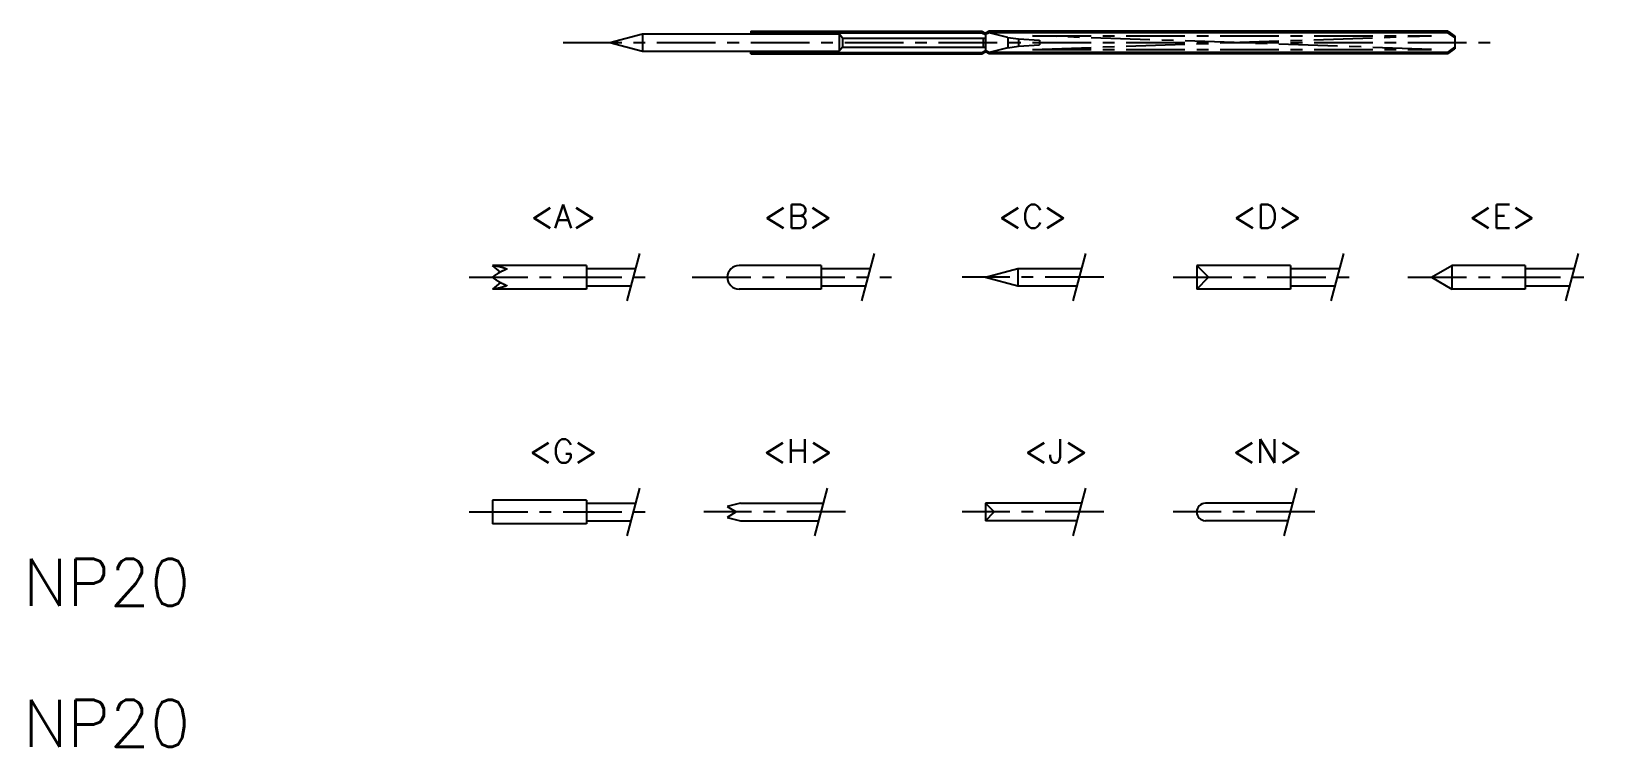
# Model space of a CAD drawing. Extents: x 5.2 to 38.5, y 5 to 20.2.
import ezdxf
from ezdxf.enums import TextEntityAlignment as Align

# ---------------------------------------------------------------- set-up
doc = ezdxf.new("R2010")
doc.units = 0
doc.linetypes.add('CENTER', pattern=[2, 1.25, -0.25, 0.25, -0.25])
doc.linetypes.add('DASHED', pattern=[0.75, 0.5, -0.25])
doc.layers.get('0').update_dxf_attribs({"linetype": 'CONTINUOUS'})
doc.layers.add('CENTER', color=1, linetype='CENTER')
doc.styles.get("Standard").update_dxf_attribs({"font": 'txt.shx', "width": 0.7, "bigfont": 'bigfont.shx'})

msp = doc.modelspace()

# ---------------------------------------------------------------- linework, layer by layer
at = {"color": 7, "linetype": 'CONTINUOUS'}
for p, q in [((17.5, 20), (18.19, 20.185)), ((17.5, 20), (18.19, 19.815)), ((18.19, 20.185), (22.386, 20.185)), ((18.19, 20.185), (18.19, 19.815)), ((20.5, 20.24), (25.42, 20.24)), ((20.5, 20.24), (20.5, 20.21)), ((20.5, 20.21), (25.42, 20.21)), ((22.45, 20.095), (22.386, 20.185)), ((22.386, 20.185), (22.386, 19.815)), ((22.45, 20.095), (25.5, 20.095)), ((22.45, 20.095), (22.45, 19.905)), ((25.42, 20.24), (25.5, 20.2)), ((25.42, 20.21), (25.5, 20.17)), ((25.45, 20.095), (25.45, 19.905)), ((25.58, 20.24), (25.5, 20.2)), ((25.58, 20.21), (25.5, 20.17)), ((25.5, 20.2), (25.5, 19.8)), ((35.35, 20.24), (25.58, 20.24)), ((25.975, 20.111), (25.58, 20.21)), ((35.342, 20.21), (25.58, 20.21)), ((25.975, 20.111), (26.2, 20.08)), ((25.975, 20.111), (25.975, 19.889)), ((26.2, 20.08), (26.65, 20.05)), ((26.2, 20.08), (26.2, 19.92)), ((26.65, 20.05), (26.65, 19.95)), ((35.342, 20.21), (35.5, 20.1)), ((35.35, 20.24), (35.5, 20.135)), ((35.5, 20.135), (35.5, 19.865)), ((18.19, 19.815), (22.386, 19.815)), ((20.5, 19.79), (25.42, 19.79)), ((20.5, 19.76), (20.5, 19.79)), ((20.5, 19.76), (25.42, 19.76)), ((22.45, 19.905), (22.386, 19.815)), ((22.45, 19.905), (25.5, 19.905)), ((25.42, 19.79), (25.5, 19.83)), ((25.42, 19.76), (25.5, 19.8)), ((25.58, 19.79), (25.5, 19.83)), ((25.58, 19.76), (25.5, 19.8)), ((25.975, 19.889), (25.58, 19.79)), ((35.342, 19.79), (25.58, 19.79)), ((35.35, 19.76), (25.58, 19.76)), ((25.975, 19.889), (26.2, 19.92)), ((26.2, 19.92), (26.65, 19.95)), ((35.342, 19.79), (35.5, 19.9)), ((35.35, 19.76), (35.5, 19.865)), ((17, 15.25), (15, 15.25, -0.25)), ((17, 15.25), (17, 14.75)), ((17, 15.185), (18.05, 15.185)), ((22, 15.25), (20.25, 15.25)), ((22, 15.25), (22, 14.75)), ((22, 15.185), (23.05, 15.185)), ((25.5, 15), (26.19, 15.185)), ((25.5, 15), (26.19, 14.815)), ((26.19, 15.185), (26.19, 14.815)), ((26.19, 15.185), (27.55, 15.185)), ((32, 15.25), (30, 15.25)), ((30, 15.25), (30, 14.75)), ((32, 15.25), (32, 14.75)), ((32, 15.185), (33.05, 15.185)), ((35, 15), (35.433, 15.25)), ((35, 15), (35.433, 14.75)), ((37, 15.25), (35.433, 15.25)), ((35.433, 15.25), (35.433, 14.75)), ((37, 15.25), (37, 14.75)), ((37, 15.185), (38.05, 15.185)), ((17, 14.75), (15, 14.75)), ((17, 14.815), (17.95, 14.815)), ((22, 14.75), (20.25, 14.75)), ((22, 14.815), (22.95, 14.815)), ((26.19, 14.815), (27.45, 14.815)), ((32, 14.75), (30, 14.75)), ((32, 14.815), (32.95, 14.815)), ((37, 14.75), (35.433, 14.75)), ((37, 14.815), (37.95, 14.815)), ((17, 10.25), (15, 10.25)), ((15, 10.25), (15, 9.75)), ((17, 10.25), (17, 9.75)), ((17, 10.185), (18.05, 10.185)), ((20.277, 10.185), (20, 10.115)), ((20, 10.115), (20.185, 10)), ((20.185, 10), (20, 9.885)), ((20.277, 10.185), (22.05, 10.185)), ((27.55, 10.185), (25.5, 10.185)), ((25.5, 10.185), (25.5, 9.815)), ((32.05, 10.185), (30.185, 10.185)), ((17, 9.75), (15, 9.75)), ((17, 9.815), (17.95, 9.815)), ((20, 9.885), (20.277, 9.815)), ((20.277, 9.815), (21.95, 9.815)), ((27.45, 9.815), (25.5, 9.815)), ((31.95, 9.815), (30.185, 9.815))]:
    msp.add_line(p, q, dxfattribs=at)
at = {"color": 3, "linetype": 'CONTINUOUS'}
for p, q in [((17.865, 14.495), (18.135, 15.505)), ((22.865, 14.495), (23.135, 15.505)), ((27.365, 14.495), (27.635, 15.505)), ((32.865, 14.495), (33.135, 15.505)), ((37.865, 14.495), (38.135, 15.505)), ((17.865, 9.495), (18.135, 10.505)), ((21.865, 9.495), (22.135, 10.505)), ((27.365, 9.495), (27.635, 10.505)), ((31.865, 9.495), (32.135, 10.505))]:
    msp.add_line(p, q, dxfattribs=at)
at = {"color": 7, "linetype": 'CONTINUOUS', "extrusion": (-0.5, -0.612372, -0.612372)}
msp.add_line((15.169, 15.112, -0.25), (15, 15.25, -0.25), dxfattribs=at)
at = {"color": 3, "linetype": 'DASHED'}
for p, q in [((30, 15.25), (30.25, 15)), ((30, 14.75), (30.25, 15)), ((25.5, 10.185), (25.685, 10)), ((25.5, 9.815), (25.685, 10))]:
    msp.add_line(p, q, dxfattribs=at)
at = {"color": 7, "linetype": 'CONTINUOUS', "extrusion": (-0.5, 0.612372, -0.612372)}
msp.add_line((15.169, 14.888, -0.25), (15, 14.75, -0.25), dxfattribs=at)
at = {"color": 7, "linetype": 'CONTINUOUS'}
for points in [[(15.306, 15.177, -0.073), (15.302, 15.175, -0.072), (15.299, 15.174, -0.07), (15.295, 15.172, -0.069), (15.291, 15.171, -0.067), (15.287, 15.169, -0.066), (15.284, 15.167, -0.064), (15.28, 15.166, -0.063), (15.276, 15.164, -0.061), (15.273, 15.162, -0.06), (15.269, 15.161, -0.059), (15.265, 15.159, -0.057), (15.261, 15.158, -0.056), (15.258, 15.156, -0.055), (15.254, 15.154, -0.053), (15.25, 15.152, -0.052), (15.246, 15.151, -0.051), (15.243, 15.149, -0.049), (15.239, 15.147, -0.048), (15.235, 15.146, -0.047), (15.232, 15.144, -0.045), (15.228, 15.142, -0.044), (15.224, 15.14, -0.043), (15.221, 15.138, -0.042), (15.217, 15.136, -0.041), (15.213, 15.135, -0.039), (15.21, 15.133, -0.038), (15.206, 15.131, -0.037), (15.202, 15.129, -0.036), (15.199, 15.127, -0.035), (15.195, 15.126, -0.034), (15.191, 15.124, -0.033), (15.188, 15.122, -0.032), (15.184, 15.12, -0.031), (15.181, 15.118, -0.03), (15.177, 15.116, -0.029), (15.174, 15.114, -0.028), (15.17, 15.112, -0.027), (15.166, 15.11, -0.026), (15.163, 15.108, -0.025), (15.159, 15.106, -0.024), (15.156, 15.104, -0.023), (15.152, 15.102, -0.022), (15.149, 15.1, -0.021), (15.145, 15.098, -0.02), (15.142, 15.097, -0.019), (15.138, 15.095, -0.019), (15.135, 15.092, -0.018), (15.132, 15.091, -0.017), (15.128, 15.088, -0.016), (15.125, 15.086, -0.015), (15.121, 15.084, -0.015), (15.118, 15.082, -0.014), (15.115, 15.08, -0.013), (15.111, 15.078, -0.013), (15.108, 15.076, -0.012), (15.105, 15.074, -0.011), (15.101, 15.072, -0.011), (15.098, 15.07, -0.01), (15.095, 15.068, -0.009), (15.091, 15.066, -0.009), (15.088, 15.064, -0.008), (15.085, 15.062, -0.008), (15.082, 15.059, -0.007), (15.079, 15.057, -0.007), (15.075, 15.055, -0.006), (15.072, 15.053, -0.006), (15.069, 15.051, -0.005), (15.066, 15.049, -0.005), (15.063, 15.047, -0.004), (15.06, 15.045, -0.004), (15.057, 15.043, -0.004), (15.054, 15.04, -0.003), (15.051, 15.038, -0.003), (15.048, 15.036, -0.003), (15.045, 15.034, -0.002), (15.042, 15.032, -0.002), (15.039, 15.03, -0.002), (15.036, 15.028, -0.002), (15.033, 15.025, -0.001), (15.03, 15.023, -0.001), (15.027, 15.021, -0.001), (15.024, 15.019, -0.001), (15.021, 15.017, -0.001), (15.019, 15.015, 0), (15.016, 15.012, 0), (15.013, 15.01, 0), (15.01, 15.008, 0), (15.008, 15.006, 0), (15.005, 15.004, 0), (15.002, 15.002, 0), (15, 15, 0)], [(15, 15, 0), (15.002, 14.998, 0), (15.005, 14.996, 0), (15.008, 14.994, 0), (15.01, 14.992, 0), (15.013, 14.99, 0), (15.016, 14.988, 0), (15.019, 14.985, 0), (15.021, 14.983, -0.001), (15.024, 14.981, -0.001), (15.027, 14.979, -0.001), (15.03, 14.977, -0.001), (15.033, 14.975, -0.001), (15.036, 14.972, -0.002), (15.039, 14.97, -0.002), (15.042, 14.968, -0.002), (15.045, 14.966, -0.002), (15.048, 14.964, -0.003), (15.051, 14.962, -0.003), (15.054, 14.96, -0.003), (15.057, 14.957, -0.004), (15.06, 14.955, -0.004), (15.063, 14.953, -0.004), (15.066, 14.951, -0.005), (15.069, 14.949, -0.005), (15.072, 14.947, -0.006), (15.075, 14.945, -0.006), (15.079, 14.943, -0.007), (15.082, 14.941, -0.007), (15.085, 14.938, -0.008), (15.088, 14.936, -0.008), (15.091, 14.934, -0.009), (15.095, 14.932, -0.009), (15.098, 14.93, -0.01), (15.101, 14.928, -0.011), (15.105, 14.926, -0.011), (15.108, 14.924, -0.012), (15.111, 14.922, -0.013), (15.115, 14.92, -0.013), (15.118, 14.918, -0.014), (15.121, 14.916, -0.015), (15.125, 14.914, -0.015), (15.128, 14.912, -0.016), (15.132, 14.909, -0.017), (15.135, 14.908, -0.018), (15.138, 14.905, -0.019), (15.142, 14.903, -0.019), (15.145, 14.902, -0.02), (15.149, 14.9, -0.021), (15.152, 14.898, -0.022), (15.156, 14.896, -0.023), (15.159, 14.894, -0.024), (15.163, 14.892, -0.025), (15.166, 14.89, -0.026), (15.17, 14.888, -0.027), (15.174, 14.886, -0.028), (15.177, 14.884, -0.029), (15.181, 14.882, -0.03), (15.184, 14.88, -0.031), (15.188, 14.878, -0.032), (15.191, 14.876, -0.033), (15.195, 14.874, -0.034), (15.199, 14.873, -0.035), (15.202, 14.871, -0.036), (15.206, 14.869, -0.037), (15.21, 14.867, -0.038), (15.213, 14.865, -0.039), (15.217, 14.864, -0.041), (15.221, 14.862, -0.042), (15.224, 14.86, -0.043), (15.228, 14.858, -0.044), (15.232, 14.856, -0.045), (15.235, 14.854, -0.047), (15.239, 14.853, -0.048), (15.243, 14.851, -0.049), (15.246, 14.849, -0.051), (15.25, 14.848, -0.052), (15.254, 14.846, -0.053), (15.258, 14.844, -0.055), (15.261, 14.842, -0.056), (15.265, 14.841, -0.057), (15.269, 14.839, -0.059), (15.273, 14.838, -0.06), (15.276, 14.836, -0.061), (15.28, 14.834, -0.063), (15.284, 14.833, -0.064), (15.287, 14.831, -0.066), (15.291, 14.829, -0.067), (15.295, 14.828, -0.069), (15.299, 14.826, -0.07), (15.302, 14.825, -0.072), (15.306, 14.823, -0.073)], [(15.005, 15.25, -0.246), (15.008, 15.25, -0.244), (15.01, 15.25, -0.242), (15.013, 15.25, -0.24), (15.016, 15.25, -0.237), (15.019, 15.25, -0.235), (15.021, 15.249, -0.233), (15.024, 15.249, -0.231), (15.027, 15.249, -0.229), (15.03, 15.249, -0.227), (15.033, 15.249, -0.225), (15.036, 15.248, -0.222), (15.039, 15.248, -0.22), (15.042, 15.248, -0.218), (15.045, 15.248, -0.216), (15.048, 15.247, -0.214), (15.051, 15.247, -0.212), (15.054, 15.247, -0.21), (15.057, 15.246, -0.207), (15.06, 15.246, -0.205), (15.063, 15.246, -0.203), (15.066, 15.245, -0.201), (15.069, 15.245, -0.199), (15.072, 15.244, -0.197), (15.075, 15.244, -0.195), (15.079, 15.243, -0.193), (15.082, 15.243, -0.19), (15.085, 15.242, -0.188), (15.088, 15.242, -0.186), (15.091, 15.241, -0.184), (15.095, 15.241, -0.182), (15.098, 15.24, -0.18), (15.101, 15.239, -0.178), (15.105, 15.239, -0.176), (15.108, 15.238, -0.174), (15.111, 15.237, -0.172), (15.115, 15.237, -0.17), (15.118, 15.236, -0.168), (15.121, 15.235, -0.166), (15.125, 15.235, -0.164), (15.128, 15.234, -0.162), (15.132, 15.233, -0.16), (15.135, 15.232, -0.158), (15.138, 15.232, -0.156), (15.142, 15.231, -0.154), (15.145, 15.23, -0.152), (15.149, 15.229, -0.15), (15.152, 15.228, -0.148), (15.156, 15.227, -0.146), (15.159, 15.226, -0.144), (15.163, 15.225, -0.142), (15.166, 15.224, -0.14), (15.17, 15.223, -0.138), (15.174, 15.222, -0.136), (15.177, 15.221, -0.134), (15.181, 15.22, -0.132), (15.184, 15.219, -0.13), (15.188, 15.218, -0.128), (15.191, 15.217, -0.126), (15.195, 15.216, -0.124), (15.199, 15.215, -0.123), (15.202, 15.214, -0.121), (15.206, 15.213, -0.119), (15.21, 15.212, -0.117), (15.213, 15.211, -0.115), (15.217, 15.209, -0.113), (15.221, 15.208, -0.112), (15.224, 15.207, -0.11), (15.228, 15.206, -0.108), (15.232, 15.205, -0.106), (15.235, 15.203, -0.105), (15.239, 15.202, -0.103), (15.243, 15.201, -0.101), (15.246, 15.2, -0.099), (15.25, 15.198, -0.098), (15.254, 15.197, -0.096), (15.258, 15.195, -0.094), (15.261, 15.194, -0.092), (15.265, 15.193, -0.091), (15.269, 15.191, -0.089), (15.273, 15.19, -0.088), (15.276, 15.189, -0.086), (15.28, 15.187, -0.084), (15.284, 15.186, -0.083), (15.287, 15.184, -0.081), (15.291, 15.183, -0.079), (15.295, 15.181, -0.078), (15.299, 15.18, -0.076), (15.302, 15.178, -0.075), (15.306, 15.177, -0.073)], [(15.306, 14.823, -0.073), (15.302, 14.822, -0.075), (15.299, 14.82, -0.076), (15.295, 14.819, -0.078), (15.291, 14.817, -0.079), (15.287, 14.816, -0.081), (15.284, 14.814, -0.083), (15.28, 14.813, -0.084), (15.276, 14.811, -0.086), (15.273, 14.81, -0.088), (15.269, 14.809, -0.089), (15.265, 14.807, -0.091), (15.261, 14.806, -0.092), (15.258, 14.805, -0.094), (15.254, 14.803, -0.096), (15.25, 14.802, -0.098), (15.246, 14.8, -0.099), (15.243, 14.799, -0.101), (15.239, 14.798, -0.103), (15.235, 14.797, -0.105), (15.232, 14.795, -0.106), (15.228, 14.794, -0.108), (15.224, 14.793, -0.11), (15.221, 14.792, -0.112), (15.217, 14.791, -0.113), (15.213, 14.789, -0.115), (15.21, 14.788, -0.117), (15.206, 14.787, -0.119), (15.202, 14.786, -0.121), (15.199, 14.785, -0.123), (15.195, 14.784, -0.124), (15.191, 14.783, -0.126), (15.188, 14.782, -0.128), (15.184, 14.781, -0.13), (15.181, 14.78, -0.132), (15.177, 14.779, -0.134), (15.174, 14.778, -0.136), (15.17, 14.777, -0.138), (15.166, 14.776, -0.14), (15.163, 14.775, -0.142), (15.159, 14.774, -0.144), (15.156, 14.773, -0.146), (15.152, 14.772, -0.148), (15.149, 14.771, -0.15), (15.145, 14.77, -0.152), (15.142, 14.769, -0.154), (15.138, 14.768, -0.156), (15.135, 14.768, -0.158), (15.132, 14.767, -0.16), (15.128, 14.766, -0.162), (15.125, 14.765, -0.164), (15.121, 14.765, -0.166), (15.118, 14.764, -0.168), (15.115, 14.763, -0.17), (15.111, 14.763, -0.172), (15.108, 14.762, -0.174), (15.105, 14.761, -0.176), (15.101, 14.761, -0.178), (15.098, 14.76, -0.18), (15.095, 14.759, -0.182), (15.091, 14.759, -0.184), (15.088, 14.758, -0.186), (15.085, 14.758, -0.188), (15.082, 14.757, -0.19), (15.079, 14.757, -0.193), (15.075, 14.756, -0.195), (15.072, 14.756, -0.197), (15.069, 14.755, -0.199), (15.066, 14.755, -0.201), (15.063, 14.754, -0.203), (15.06, 14.754, -0.205), (15.057, 14.754, -0.207), (15.054, 14.753, -0.21), (15.051, 14.753, -0.212), (15.048, 14.753, -0.214), (15.045, 14.752, -0.216), (15.042, 14.752, -0.218), (15.039, 14.752, -0.22), (15.036, 14.752, -0.222), (15.033, 14.751, -0.225), (15.03, 14.751, -0.227), (15.027, 14.751, -0.229), (15.024, 14.751, -0.231), (15.021, 14.751, -0.233), (15.019, 14.75, -0.235), (15.016, 14.75, -0.237), (15.013, 14.75, -0.24), (15.01, 14.75, -0.242), (15.008, 14.75, -0.244), (15.005, 14.75, -0.246), (15.002, 14.75, -0.248), (15, 14.75, -0.25)]]:
    msp.add_polyline3d(points, dxfattribs=at)
for centre, radius in [((20.25, 15), 0.25), ((30.185, 10), 0.185)]:
    msp.add_arc(centre, radius, 90, 270, dxfattribs=at)
at = {"layer": 'CENTER', "color": 1, "linetype": 'CENTER'}
for p, q in [((16.5, 20), (36.5, 20)), ((26.5, 20.145), (35, 20.145)), ((26.5, 19.855), (35, 20.145)), ((35, 19.855), (26.5, 20.145)), ((26.5, 19.855), (35, 19.855)), ((14.5, 15), (18.5, 15)), ((19.25, 15), (23.5, 15)), ((28.018, 15), (25, 15)), ((29.5, 15), (33.5, 15)), ((34.5, 15), (38.5, 15)), ((14.5, 10), (18.5, 10)), ((22.518, 10), (19.5, 10)), ((28.018, 10), (25, 10)), ((32.518, 10), (29.5, 10))]:
    msp.add_line(p, q, dxfattribs=at)

# ---------------------------------------------------------------- texts
at = {"color": 7, "linetype": 'CONTINUOUS'}
for s, p in [('<A>', (16.504, 16.298)), ('<B>', (21.504, 16.298)), ('<C>', (26.504, 16.298)), ('<D>', (31.504, 16.298)), ('<E>', (36.504, 16.298)), ('<G>', (16.504, 11.298)), ('<H>', (21.504, 11.298)), ('<J>', (27.004, 11.298)), ('<N>', (31.504, 11.298))]:
    msp.add_text(s, height=0.5, dxfattribs=at).set_placement(p, align=Align.MIDDLE)
for p in [(5, 8), (5, 5)]:
    msp.add_text('NP20', height=1, dxfattribs=at).set_placement(p)

doc.saveas('drawing.dxf')
